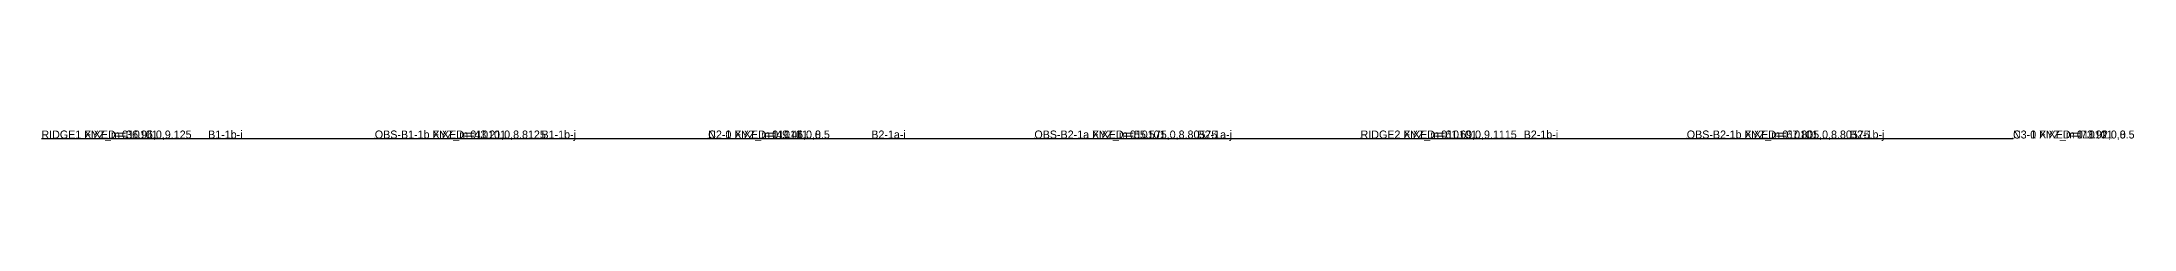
# Model space of a CAD drawing. Header units: metres. Extents: x 0 to 76.2, y -0.1 to 0.2.
# Drawn here: x 36.97 to 76.19, y -0.05 to 0.16 of the extents above; entities that cross this region are included whole.
import ezdxf

# ---------------------------------------------------------------- set-up
doc = ezdxf.new("R2010")
doc.units = ezdxf.units.M

msp = doc.modelspace()

# ---------------------------------------------------------------- linework, layer by layer
at = {"layer": 'NODE'}
for p in [(43.21, 0, 8.8125), (49.46, 0), (49.46, 0, 8.5), (55.575, 0, 8.8057), (61.69, 0, 9.1115), (67.805, 0, 8.8057), (73.92, 0), (73.92, 0, 8.5)]:
    msp.add_point(p, dxfattribs=at)
at = {"layer": 'STRUCT'}
for p, q in [((36.96, 0, 9.125), (43.21, 0, 8.8125)), ((43.21, 0, 8.8125), (49.46, 0, 8.5)), ((49.46, 0), (49.46, 0, 8.5)), ((49.46, 0, 8.5), (55.575, 0, 8.8057)), ((55.575, 0, 8.8057), (61.69, 0, 9.1115)), ((61.69, 0, 9.1115), (67.805, 0, 8.8057)), ((67.805, 0, 8.8057), (73.92, 0, 8.5)), ((73.92, 0), (73.92, 0, 8.5))]:
    msp.add_line(p, q, dxfattribs=at)

# ---------------------------------------------------------------- texts
at = {"layer": 'MEMBER_ID'}
for s, p in [('B1-1b-i', (40.085, 0, 8.9688)), ('B1-1b-j', (46.335, 0, 8.6562)), ('C2-1', (49.46, 0, 4.25)), ('B2-1a-i', (52.5175, 0, 8.6529)), ('B2-1a-j', (58.6325, 0, 8.9586)), ('B2-1b-i', (64.7475, 0, 8.9586)), ('B2-1b-j', (70.8625, 0, 8.6529)), ('C3-1', (73.92, 0, 4.25))]:
    msp.add_text(s, height=0.15, dxfattribs=at).set_placement(p)
at = {"layer": 'NODE_COORD'}
for s, p in [('RIDGE1 XYZ_m=36.96,0,9.125', (36.96, 0, 9.125)), ('OBS-B1-1b XYZ_m=43.21,0,8.8125', (43.21, 0, 8.8125)), ('N2-0 XYZ_m=49.46,0,0', (49.46, 0)), ('N2-1 XYZ_m=49.46,0,8.5', (49.46, 0, 8.5)), ('OBS-B2-1a XYZ_m=55.575,0,8.80575', (55.575, 0, 8.8057)), ('RIDGE2 XYZ_m=61.69,0,9.1115', (61.69, 0, 9.1115)), ('OBS-B2-1b XYZ_m=67.805,0,8.80575', (67.805, 0, 8.8057)), ('N3-0 XYZ_m=73.92,0,0', (73.92, 0)), ('N3-1 XYZ_m=73.92,0,8.5', (73.92, 0, 8.5))]:
    msp.add_text(s, height=0.15, dxfattribs=at).set_placement(p)
at = {"layer": 'NODE_ID'}
for s, p in [('RIDGE1', (36.96, 0, 9.125)), ('OBS-B1-1b', (43.21, 0, 8.8125)), ('N2-0', (49.46, 0)), ('N2-1', (49.46, 0, 8.5)), ('OBS-B2-1a', (55.575, 0, 8.8057)), ('RIDGE2', (61.69, 0, 9.1115)), ('OBS-B2-1b', (67.805, 0, 8.8057)), ('N3-0', (73.92, 0)), ('N3-1', (73.92, 0, 8.5))]:
    msp.add_text(s, height=0.15, dxfattribs=at).set_placement(p)
at = {"layer": 'RESTRAINT'}
for s, p in [('RIDGE1 FIXED=010101', (36.96, 0, 9.125)), ('OBS-B1-1b FIXED=010101', (43.21, 0, 8.8125)), ('N2-0 FIXED=111111', (49.46, 0)), ('N2-1 FIXED=010101', (49.46, 0, 8.5)), ('OBS-B2-1a FIXED=010101', (55.575, 0, 8.8057)), ('RIDGE2 FIXED=010101', (61.69, 0, 9.1115)), ('OBS-B2-1b FIXED=010101', (67.805, 0, 8.8057)), ('N3-0 FIXED=111111', (73.92, 0)), ('N3-1 FIXED=010101', (73.92, 0, 8.5))]:
    msp.add_text(s, height=0.15, dxfattribs=at).set_placement(p)

doc.saveas('drawing.dxf')
